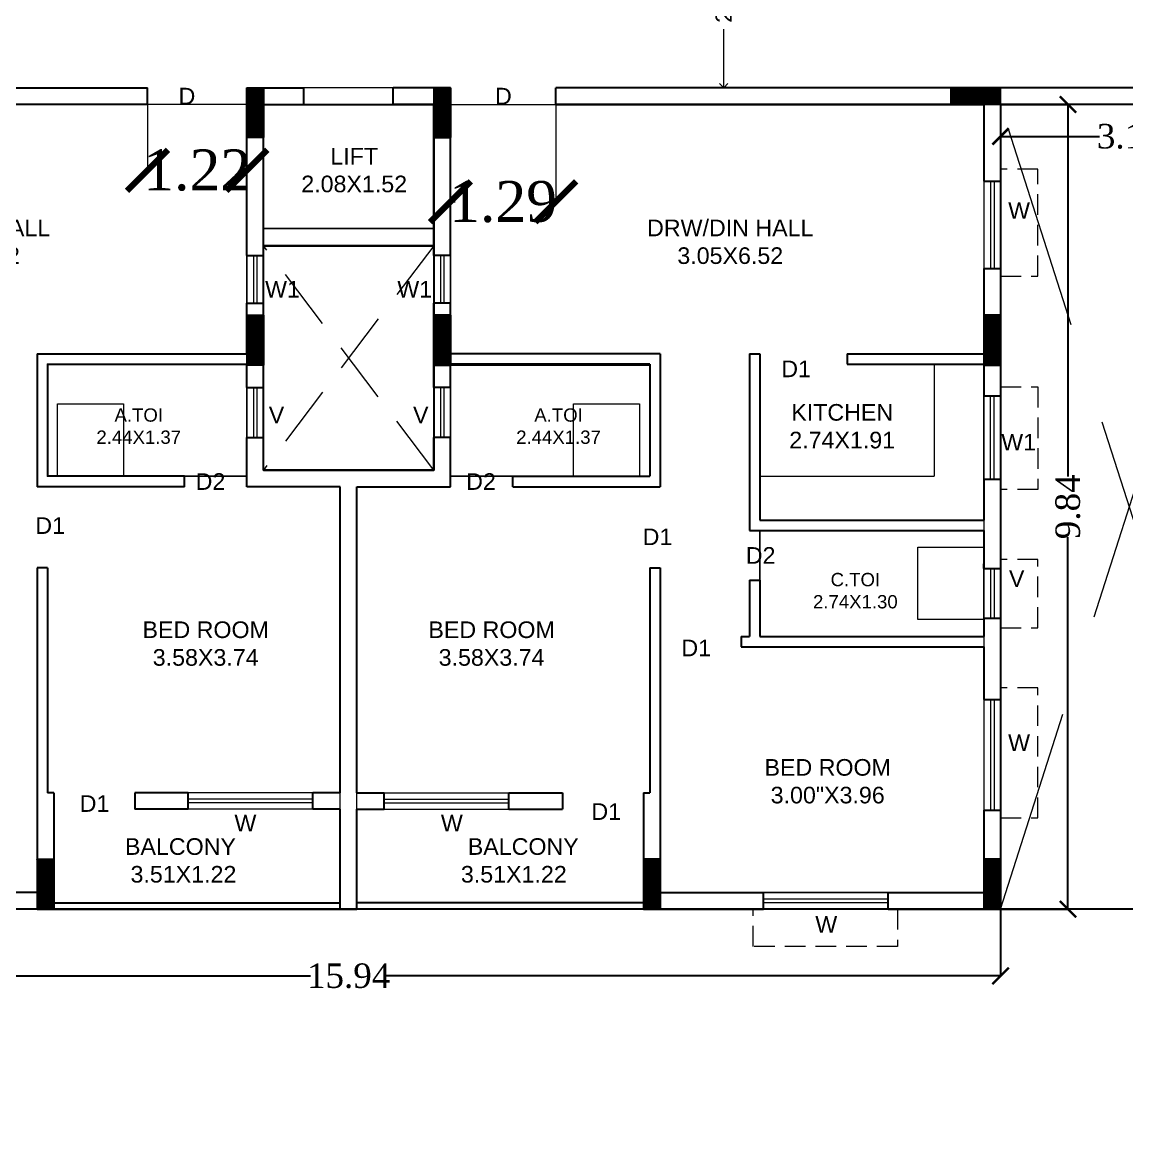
# Model space of a CAD drawing. Header units: metres. Extents: x 0 to 63445, y 32361 to 32804.
# Drawn here: x 63207.73 to 63221.24, y 32524.89 to 32538.51 of the extents above; entities that cross this region are included whole.
import ezdxf

# ---------------------------------------------------------------- set-up
doc = ezdxf.new("R2010")
doc.units = ezdxf.units.M
doc.header["$MEASUREMENT"] = 0
doc.header["$PDMODE"] = 34
doc.header["$PDSIZE"] = -10
for name, pattern in [('CONTINULUS', [0]), ('DASHED', [0.75, 0.5, -0.25]), ('DASHED2', [0.375, 0.25, -0.125])]:
    doc.linetypes.add(name, pattern=pattern)
doc.layers.get('0').update_dxf_attribs({"lineweight": 25})
doc.layers.add('BLK_1_FLR_7_BATH', color=3, linetype='Continuous', plot=False)
for name, color, linetype, lineweight in [('BLK_1_FLR_7_BLT_UP_AREA', 14, 'DASHED', 9), ('BLK_1_FLR_7_BLT_UP_AREA_DEDUCT', 41, 'DASHED', 9), ('BLK_1_FLR_7_EXIT_WIDTH_DOOR', 7, 'Continuous', 0), ('BLK_1_FLR_7_LIFT_4', 1, 'DASHED', 9), ('BLK_1_FLR_7_UNITFA', 7, 'Continuous', 0), ('BLK_1_FLR_7_WATER_CLOSET', 7, 'Continuous', 0), ('COLUMN', 1, 'Continuous', 30), ('elev', 252, 'Continuous', 20), ('hatch', 251, 'Continuous', 20), ('PASSAGE_DOUBLELOADED', 7, 'Continuous', 20), ('PLAN_INFO', 1, 'Continuous', 20), ('TEXT-2', 65, 'Continuous', 18), ('wall', 7, 'Continuous', 30), ('window', 154, 'Continuous', 9)]:
    doc.layers.add(name, color=color, linetype=linetype, lineweight=lineweight)
doc.layers.add('text', color=65, linetype='Continuous')
doc.styles.add('Arial', font='arial.ttf', dxfattribs={"height": 0.2})
doc.styles.add('AutoDCRFont', font='arial.ttf')
doc.styles.get("Standard").update_dxf_attribs({"font": 'arial.ttf', "height": 0.4})
doc.styles.add('style2', font='arial.ttf', dxfattribs={"height": 0.25})
doc.styles.add('TNR', font='times.ttf', dxfattribs={"height": 0.5})
doc.dimstyles.new('ARCHANA', dxfattribs={"dimscale": 0, "dimtxt": 0.5, "dimasz": 0.5, "dimexe": 0, "dimexo": 0, "dimgap": 0, "dimtad": 0, "dimzin": 0, "dimdsep": 46, "dimtxsty": 'TNR', "dimblk": 'ARCHTICK', "dimcen": 0.09, "dimclrd": 36, "dimclre": 36, "dimclrt": 7, "dimadec": 0, "dimazin": 0, "dimtfac": 1, "dimtofl": 0, "dimtmove": 0, "dimatfit": 3, "dimldrblk": 'ARCHTICK', "dimfxl": 1, "dimfrac": 2, "dimtolj": 1, "dimtzin": 0, "dimlwd": -1, "dimlwe": -1, "dimarcsym": 0})
doc.dimstyles.new('INT DIM', dxfattribs={"dimtxt": 0.3, "dimasz": 0.1, "dimexe": 0.18, "dimexo": 0.0625, "dimgap": 0.09, "dimtad": 0, "dimzin": 0, "dimdsep": 46, "dimtxsty": 'style2', "dimblk": 'OPEN90', "dimcen": 0.09, "dimse1": 1, "dimse2": 1, "dimclrd": 250, "dimclrt": 256, "dimadec": 0, "dimazin": 0, "dimtfac": 1, "dimtofl": 0, "dimtmove": 0, "dimatfit": 3, "dimfxl": 0.18, "dimtolj": 1, "dimtzin": 0, "dimlwd": -1, "dimarcsym": 0})

# ---------------------------------------------------------------- blocks, each defined once
blk = doc.blocks.new('A$C7D115503')
at = {"layer": 'COLUMN', "ltscale": 3}
h = blk.add_hatch(dxfattribs=at)
h.set_pattern_fill('ANSI31', color=256, style=0)
h.paths.add_polyline_path([(-14.36, -11.59), (-6.36, -11.59), (-6.36, 12.41), (-14.36, 12.41)])
at = {"layer": 'COLUMN', "ltscale": 0.05}
for p, q in [((-14.36, 12.41), (-6.36, 12.41)), ((-14.36, 12.41), (-14.36, -11.59)), ((-6.36, 12.41), (-6.36, -11.59)), ((-6.36, -11.59), (-14.36, -11.59))]:
    blk.add_line(p, q, dxfattribs=at)
blk = doc.blocks.new('_ArchTick')
at = {"color": 0, "linetype": 'ByBlock', "const_width": 0.15}
blk.add_lwpolyline([(-0.5, -0.5), (0.5, 0.5)], dxfattribs=at)
blk = doc.blocks.new('*D513')
at = {"layer": 'Defpoints', "color": 0, "ltscale": 0.5, "transparency": 16777216}
for p in [(63203.75, 32527.673), (63219.694, 32527.673), (63219.694, 32526.855)]:
    blk.add_point(p, dxfattribs=at)
at = {"layer": 'wall', "color": 36, "ltscale": 0.5, "transparency": 16777216}
for p, q in [((63203.75, 32527.673), (63203.75, 32526.855)), ((63219.694, 32527.673), (63219.694, 32526.855)), ((63203.75, 32526.855), (63211.257, 32526.855)), ((63219.694, 32526.855), (63212.187, 32526.855))]:
    blk.add_line(p, q, dxfattribs=at)
at = {"layer": 'wall', "color": 36, "ltscale": 0.5, "transparency": 16777216, "xscale": 0.2, "yscale": 0.2, "zscale": 0.2, "rotation": 180}
blk.add_blockref('_ArchTick', (63203.75, 32526.855), dxfattribs=at)
at = {"layer": 'wall', "color": 36, "ltscale": 0.5, "transparency": 16777216, "xscale": 0.2, "yscale": 0.2, "zscale": 0.2}
blk.add_blockref('_ArchTick', (63219.694, 32526.855), dxfattribs=at)
at = {"layer": 'wall', "color": 7, "ltscale": 0.5, "transparency": 16777216, "insert": (63211.722, 32526.855), "char_height": 0.5, "attachment_point": 5, "style": 'TNR'}
blk.add_mtext('\\A1;{\\H0.6x;15.94}', dxfattribs=at)
blk = doc.blocks.new('*D514')
at = {"layer": 'Defpoints', "color": 0, "ltscale": 0.5, "transparency": 16777216}
for p in [(63219.694, 32537.51), (63220.518, 32537.51), (63219.694, 32527.672)]:
    blk.add_point(p, dxfattribs=at)
at = {"layer": 'wall', "color": 36, "ltscale": 0.5, "transparency": 16777216}
for p, q in [((63219.694, 32537.51), (63220.518, 32537.51)), ((63220.518, 32537.51), (63220.518, 32532.962)), ((63220.518, 32527.672), (63220.518, 32532.22)), ((63219.694, 32527.672), (63220.518, 32527.672))]:
    blk.add_line(p, q, dxfattribs=at)
at = {"layer": 'wall', "color": 36, "ltscale": 0.5, "transparency": 16777216, "xscale": 0.2, "yscale": 0.2, "zscale": 0.2}
for p, rotation in [((63220.518, 32537.51), 90), ((63220.518, 32527.672), 270)]:
    blk.add_blockref('_ArchTick', p, dxfattribs=dict(at, rotation=rotation))
at = {"layer": 'wall', "color": 7, "ltscale": 0.5, "transparency": 16777216, "insert": (63220.518, 32532.591), "char_height": 0.5, "attachment_point": 5, "rotation": 90, "style": 'TNR'}
blk.add_mtext('\\A1;{\\H0.6x;9.84}', dxfattribs=at)
blk = doc.blocks.new('*D515')
at = {"layer": 'Defpoints', "color": 0, "ltscale": 0.5, "transparency": 16777216}
for p in [(63219.694, 32537.51), (63222.843, 32537.51), (63219.694, 32537.119)]:
    blk.add_point(p, dxfattribs=at)
at = {"layer": 'wall', "color": 36, "ltscale": 0.5, "transparency": 16777216}
for p, q in [((63219.694, 32537.51), (63219.694, 32537.119)), ((63222.843, 32537.51), (63222.843, 32537.119)), ((63219.694, 32537.119), (63220.904, 32537.119)), ((63222.843, 32537.119), (63221.632, 32537.119))]:
    blk.add_line(p, q, dxfattribs=at)
at = {"layer": 'wall', "color": 36, "ltscale": 0.5, "transparency": 16777216, "xscale": 0.2, "yscale": 0.2, "zscale": 0.2, "rotation": 180}
blk.add_blockref('_ArchTick', (63219.694, 32537.119), dxfattribs=at)
at = {"layer": 'wall', "color": 36, "ltscale": 0.5, "transparency": 16777216, "xscale": 0.2, "yscale": 0.2, "zscale": 0.2}
blk.add_blockref('_ArchTick', (63222.843, 32537.119), dxfattribs=at)
at = {"layer": 'wall', "color": 7, "ltscale": 0.5, "transparency": 16777216, "insert": (63221.268, 32537.119), "char_height": 0.5, "attachment_point": 5, "style": 'TNR'}
blk.add_mtext('\\A1;{\\H0.6x;3.15}', dxfattribs=at)
blk = doc.blocks.new('_Open90')
at = {"color": 0, "linetype": 'ByBlock', "lineweight": -2}
for p, q in [((0, 0), (-1, 0)), ((-0.5, 0.5), (0, 0)), ((0, 0), (-0.5, -0.5))]:
    blk.add_line(p, q, dxfattribs=at)
blk = doc.blocks.new('*D491')
at = {"layer": 'Defpoints', "color": 0, "linetype": 'CONTINULUS', "ltscale": 0.05, "transparency": 16777216}
for p in [(63215.61, 32539.847), (63216.309, 32539.847), (63215.85, 32537.714)]:
    blk.add_point(p, dxfattribs=at)
at = {"layer": 'PASSAGE_DOUBLELOADED', "color": 250, "ltscale": 0.05, "transparency": 16777216}
for p, q in [((63216.309, 32539.747), (63216.309, 32539.132)), ((63216.309, 32537.814), (63216.309, 32538.429))]:
    blk.add_line(p, q, dxfattribs=at)
at = {"layer": 'PASSAGE_DOUBLELOADED', "color": 250, "linetype": 'CONTINULUS', "ltscale": 0.05, "transparency": 16777216, "xscale": 0.1, "yscale": 0.1, "zscale": 0.1}
for p, rotation in [((63216.309, 32539.847), 90), ((63216.309, 32537.714), 270)]:
    blk.add_blockref('_Open90', p, dxfattribs=dict(at, rotation=rotation))
at = {"layer": 'PASSAGE_DOUBLELOADED', "linetype": 'CONTINULUS', "ltscale": 0.05, "transparency": 16777216, "insert": (63216.309, 32538.78), "char_height": 0.2, "attachment_point": 5, "rotation": 90, "style": 'Arial', "bg_fill": 3, "box_fill_scale": 1.25, "bg_fill_color": 256, "bg_fill_true_color": 13158600, "bg_fill_transparency": 0}
blk.add_mtext('\\A1;2.13', dxfattribs=at)
blk = doc.blocks.new('*D1054')
at = {"layer": 'BLK_1_FLR_7_EXIT_WIDTH_DOOR', "color": 36, "ltscale": 0.5, "transparency": 16777216}
for p, q in [((63209.262, 32537.714), (63209.262, 32536.705)), ((63210.477, 32537.714), (63210.477, 32536.705)), ((63209.262, 32536.705), (63209.282, 32536.705)), ((63210.477, 32536.705), (63210.457, 32536.705))]:
    blk.add_line(p, q, dxfattribs=at)
at = {"layer": 'Defpoints', "color": 0, "ltscale": 0.5, "transparency": 16777216}
for p in [(63209.262, 32537.714), (63210.477, 32537.714), (63210.477, 32536.705)]:
    blk.add_point(p, dxfattribs=at)
at = {"layer": 'BLK_1_FLR_7_EXIT_WIDTH_DOOR', "color": 36, "ltscale": 0.5, "transparency": 16777216, "xscale": 0.5, "yscale": 0.5, "zscale": 0.5, "rotation": 180}
blk.add_blockref('_ArchTick', (63209.262, 32536.705), dxfattribs=at)
at = {"layer": 'BLK_1_FLR_7_EXIT_WIDTH_DOOR', "color": 36, "ltscale": 0.5, "transparency": 16777216, "xscale": 0.5, "yscale": 0.5, "zscale": 0.5}
blk.add_blockref('_ArchTick', (63210.477, 32536.705), dxfattribs=at)
at = {"layer": 'BLK_1_FLR_7_EXIT_WIDTH_DOOR', "color": 7, "ltscale": 0.5, "transparency": 16777216, "insert": (63209.87, 32536.705), "char_height": 0.5, "attachment_point": 5, "style": 'TNR'}
blk.add_mtext('\\A1;1.22', dxfattribs=at)
blk = doc.blocks.new('*D1056')
at = {"layer": 'BLK_1_FLR_7_EXIT_WIDTH_DOOR', "color": 36, "ltscale": 0.5, "transparency": 16777216}
for p, q in [((63212.967, 32537.714), (63212.967, 32536.319)), ((63214.255, 32537.714), (63214.255, 32536.319)), ((63212.967, 32536.319), (63213.024, 32536.319)), ((63214.255, 32536.319), (63214.198, 32536.319))]:
    blk.add_line(p, q, dxfattribs=at)
at = {"layer": 'Defpoints', "color": 0, "ltscale": 0.5, "transparency": 16777216}
for p in [(63212.967, 32537.714), (63214.255, 32537.714), (63214.255, 32536.319)]:
    blk.add_point(p, dxfattribs=at)
at = {"layer": 'BLK_1_FLR_7_EXIT_WIDTH_DOOR', "color": 36, "ltscale": 0.5, "transparency": 16777216, "xscale": 0.5, "yscale": 0.5, "zscale": 0.5, "rotation": 180}
blk.add_blockref('_ArchTick', (63212.967, 32536.319), dxfattribs=at)
at = {"layer": 'BLK_1_FLR_7_EXIT_WIDTH_DOOR', "color": 36, "ltscale": 0.5, "transparency": 16777216, "xscale": 0.5, "yscale": 0.5, "zscale": 0.5}
blk.add_blockref('_ArchTick', (63214.255, 32536.319), dxfattribs=at)
at = {"layer": 'BLK_1_FLR_7_EXIT_WIDTH_DOOR', "color": 7, "ltscale": 0.5, "transparency": 16777216, "insert": (63213.611, 32536.319), "char_height": 0.5, "attachment_point": 5, "style": 'TNR'}
blk.add_mtext('\\A1;1.29', dxfattribs=at)

msp = doc.modelspace()

# ---------------------------------------------------------------- linework, layer by layer
at = {"layer": 'BLK_1_FLR_7_BATH', "color": 3}
for points in [[(63210.4774, 32532.9636), (63208.0389, 32532.9636), (63208.0389, 32534.3352), (63210.4774, 32534.3352)], [(63215.4052, 32532.9636), (63212.9667, 32532.9636), (63212.9667, 32534.3225), (63215.4052, 32534.3225)], [(63219.4908, 32531.0053), (63216.7513, 32531.0053), (63216.7513, 32532.302), (63219.4908, 32532.302)]]:
    msp.add_lwpolyline(points, close=True, dxfattribs=at)
at = {"layer": 'BLK_1_FLR_7_BLT_UP_AREA_DEDUCT', "color": 14, "linetype": 'Continuous'}
for points in [[(63210.6806, 32537.5103), (63212.7634, 32537.5103), (63212.7634, 32535.9931), (63210.6806, 32535.9931)], [(63222.8426, 32527.6716), (63219.694, 32527.6716), (63219.694, 32537.5103), (63222.8426, 32537.5103)], [(63212.7634, 32535.7831), (63210.6806, 32535.7831), (63210.6806, 32533.0398), (63212.7634, 32533.0398)]]:
    msp.add_lwpolyline(points, close=True, dxfattribs=at)
at = {"layer": 'BLK_1_FLR_7_LIFT_4', "color": 2, "linetype": 'CONTINULUS', "ltscale": 0.05}
msp.add_lwpolyline([(63212.7634, 32537.5103), (63210.6806, 32537.5103), (63210.6806, 32535.9931), (63212.7634, 32535.9931)], close=True, dxfattribs=at)
at = {"layer": 'BLK_1_FLR_7_UNITFA', "color": 3, "ltscale": 0.5}
for points in [[(63211.6204, 32527.7489), (63211.6204, 32532.8366), (63210.4773, 32532.8366), (63210.4773, 32537.5103), (63203.9532, 32537.5103), (63203.9532, 32527.8759), (63207.9881, 32527.8759), (63207.9881, 32527.7489), (63211.6204, 32527.7489)], [(63211.8236, 32527.7489), (63211.8236, 32532.8366), (63212.9666, 32532.8366), (63212.9666, 32537.5103), (63219.4908, 32537.5103), (63219.4908, 32527.8759), (63215.4559, 32527.8759), (63215.4559, 32527.7489), (63211.8236, 32527.7489)]]:
    msp.add_lwpolyline(points, close=True, dxfattribs=at)
at = {"layer": 'BLK_1_FLR_7_WATER_CLOSET', "color": 3}
for points in [[(63208.9689, 32532.9636), (63208.1603, 32532.9636), (63208.1603, 32533.8485), (63208.9689, 32533.8485)], [(63215.2804, 32532.9636), (63214.4717, 32532.9636), (63214.4717, 32533.8485), (63215.2804, 32533.8485)], [(63219.4908, 32531.2112), (63218.6821, 32531.2112), (63218.6821, 32532.0961), (63219.4908, 32532.0961)]]:
    msp.add_lwpolyline(points, close=True, dxfattribs=at)
at = {"layer": 'elev', "linetype": 'DASHED2', "ltscale": 3}
for p, q in [((63212.7634, 32533.0398), (63210.6806, 32535.7831)), ((63212.7634, 32535.7831), (63210.6806, 32533.0398))]:
    msp.add_line(p, q, dxfattribs=at)
at = {"layer": 'elev', "ltscale": 0.05}
for p in [(63218.8812, 32534.3352), (63216.7513, 32532.9636)]:
    msp.add_line(p, (63218.8812, 32532.9636), dxfattribs=at)
at = {"layer": 'hatch'}
for p, q in [((63212.2681, 32537.7135), (63211.0489, 32537.7135)), ((63212.2681, 32537.5103), (63211.0489, 32537.5103))]:
    msp.add_line(p, q, dxfattribs=at)
at = {"layer": 'hatch', "linetype": 'DASHED2', "ltscale": 10}
for p, q in [((63222.8426, 32527.6716), (63219.694, 32537.5103)), ((63219.694, 32527.6727), (63222.8426, 32537.5103))]:
    msp.add_line(p, q, dxfattribs=at)
at = {"layer": 'wall', "ltscale": 0.5}
msp.add_line((63204.3596, 32537.7135), (63209.262, 32537.7135), dxfattribs=at)
at = {"layer": 'wall', "ltscale": 0.05}
for p, q in [((63209.262, 32537.5103), (63209.262, 32537.7135)), ((63210.4773, 32535.6647), (63210.4773, 32537.7135)), ((63212.9666, 32535.6647), (63212.9666, 32537.7135)), ((63214.2547, 32537.5103), (63214.2547, 32537.7135)), ((63209.262, 32537.5103), (63203.9532, 32537.5103)), ((63210.6806, 32535.7831), (63210.6806, 32537.5103)), ((63212.7634, 32535.7831), (63212.7634, 32537.5103)), ((63214.2547, 32537.5103), (63219.4908, 32537.5103)), ((63219.4908, 32537.5103), (63219.4908, 32536.5723)), ((63219.694, 32537.5103), (63219.694, 32536.5723)), ((63210.6806, 32535.6647), (63210.6806, 32535.7831)), ((63212.7634, 32535.6647), (63212.7634, 32535.7831)), ((63219.4908, 32535.5055), (63219.4908, 32534.4622)), ((63219.694, 32535.5055), (63219.694, 32533.9418)), ((63210.4773, 32534.4622), (63210.4773, 32535.0805)), ((63210.6806, 32534.0475), (63210.6806, 32535.0805)), ((63212.7634, 32534.0475), (63212.7634, 32535.0805)), ((63212.9666, 32534.4622), (63212.9666, 32535.0805)), ((63207.9119, 32534.4622), (63207.9119, 32532.8366)), ((63207.9119, 32534.4622), (63210.4773, 32534.4622)), ((63215.5321, 32534.4622), (63212.9666, 32534.4622)), ((63215.5321, 32534.4622), (63215.5321, 32532.8366)), ((63216.6243, 32534.4622), (63216.6243, 32532.302)), ((63216.6243, 32534.4622), (63216.7513, 32534.4622)), ((63216.7513, 32534.4622), (63216.7513, 32532.429)), ((63217.8182, 32534.4622), (63217.8182, 32534.3352)), ((63217.8182, 32534.4622), (63219.4908, 32534.4622)), ((63208.0389, 32534.3352), (63208.0389, 32532.9636)), ((63208.0389, 32534.3352), (63210.4773, 32534.3352)), ((63210.4773, 32534.0475), (63210.4773, 32534.3352)), ((63215.4051, 32534.3352), (63212.9666, 32534.3352)), ((63212.9666, 32534.0475), (63212.9666, 32534.3352)), ((63215.4051, 32534.3352), (63215.4051, 32532.9636)), ((63217.8182, 32534.3352), (63219.4908, 32534.3352)), ((63219.4908, 32534.3352), (63219.4908, 32533.9418)), ((63210.4773, 32532.8366), (63210.4773, 32533.4379)), ((63210.6806, 32533.0398), (63210.6806, 32533.4379)), ((63212.7634, 32533.0398), (63212.7634, 32533.4379)), ((63212.9666, 32532.8366), (63212.9666, 32533.4379)), ((63209.7153, 32532.9636), (63208.0389, 32532.9636)), ((63209.7153, 32532.8366), (63209.7153, 32532.9636)), ((63210.6806, 32533.0398), (63212.7634, 32533.0398)), ((63213.7286, 32532.9636), (63215.4051, 32532.9636)), ((63213.7286, 32532.8366), (63213.7286, 32532.9636)), ((63209.7153, 32532.8366), (63207.9119, 32532.8366)), ((63211.6204, 32532.8366), (63210.4773, 32532.8366)), ((63211.6204, 32529.0952), (63211.6204, 32532.8366)), ((63211.6204, 32529.0952), (63211.6204, 32532.8366)), ((63211.8236, 32532.8366), (63212.9666, 32532.8366)), ((63211.8236, 32529.0952), (63211.8236, 32532.8366)), ((63211.8236, 32529.0952), (63211.8236, 32532.8366)), ((63213.7286, 32532.8366), (63215.5321, 32532.8366)), ((63219.4908, 32532.9257), (63219.4908, 32532.429)), ((63219.694, 32532.9257), (63219.694, 32531.8369)), ((63216.7513, 32532.429), (63219.4908, 32532.429)), ((63216.6243, 32532.302), (63219.4908, 32532.302)), ((63219.4908, 32532.302), (63219.4908, 32531.8369)), ((63208.0389, 32531.846), (63207.9119, 32531.846)), ((63208.0389, 32531.846), (63207.9119, 32531.846)), ((63207.9119, 32531.846), (63207.9119, 32528.2823)), ((63208.0389, 32531.846), (63208.0389, 32529.0952)), ((63215.4051, 32531.846), (63215.5321, 32531.846)), ((63215.4051, 32531.846), (63215.5321, 32531.846)), ((63215.4051, 32531.846), (63215.4051, 32529.0952)), ((63215.5321, 32531.846), (63215.5321, 32528.2823)), ((63216.6243, 32531.6924), (63216.7513, 32531.6924)), ((63216.6243, 32531.6924), (63216.6243, 32531.0053)), ((63216.7513, 32531.6924), (63216.7513, 32531.0053)), ((63219.4908, 32531.2273), (63219.4908, 32531.0053)), ((63219.694, 32531.2273), (63219.694, 32530.2338)), ((63216.5227, 32531.0053), (63216.6243, 32531.0053)), ((63216.5227, 32531.0053), (63216.5227, 32530.8783)), ((63216.7513, 32531.0053), (63219.4908, 32531.0053)), ((63216.7513, 32531.0053), (63219.4908, 32531.0053)), ((63216.5227, 32530.8783), (63219.4908, 32530.8783)), ((63216.6243, 32530.8783), (63219.4908, 32530.8783)), ((63219.4908, 32530.8783), (63219.4908, 32530.2338)), ((63208.1151, 32529.0952), (63208.0389, 32529.0952)), ((63208.1151, 32529.0952), (63208.1151, 32528.2823)), ((63209.7616, 32529.0952), (63209.1057, 32529.0952)), ((63209.1057, 32529.0952), (63209.1057, 32528.892)), ((63211.6204, 32529.0952), (63211.2857, 32529.0952)), ((63211.8236, 32529.0952), (63212.1583, 32529.0952)), ((63213.6823, 32529.0952), (63214.3383, 32529.0952)), ((63214.3383, 32529.0952), (63214.3383, 32528.892)), ((63215.3289, 32529.0952), (63215.4051, 32529.0952)), ((63215.3289, 32529.0952), (63215.3289, 32528.2823)), ((63209.7616, 32528.892), (63209.1057, 32528.892)), ((63211.6204, 32528.892), (63211.2857, 32528.892)), ((63211.6204, 32527.6727), (63211.6204, 32528.892)), ((63211.6204, 32527.6727), (63211.6204, 32528.892)), ((63211.8236, 32528.892), (63212.1583, 32528.892)), ((63211.8236, 32527.6727), (63211.8236, 32528.892)), ((63211.8236, 32527.6727), (63211.8236, 32528.892)), ((63213.6823, 32528.892), (63214.3383, 32528.892)), ((63219.4908, 32528.8802), (63219.4908, 32527.8759)), ((63219.694, 32528.8802), (63219.694, 32527.6727)), ((63207.9119, 32528.2823), (63207.9119, 32527.6727)), ((63207.9881, 32528.2823), (63207.9881, 32527.7489)), ((63215.4559, 32528.2823), (63215.4559, 32527.7489)), ((63215.5321, 32528.2823), (63215.5321, 32527.6727)), ((63207.9119, 32527.8759), (63206.6496, 32527.8759)), ((63215.5321, 32527.8759), (63216.7943, 32527.8759)), ((63218.3184, 32527.8759), (63219.4908, 32527.8759)), ((63218.3184, 32527.8759), (63218.3184, 32527.8632)), ((63207.9119, 32527.6727), (63206.6496, 32527.6727)), ((63207.9119, 32527.6727), (63211.6204, 32527.6727)), ((63207.9881, 32527.7489), (63211.6204, 32527.7489)), ((63211.8236, 32527.6727), (63211.6204, 32527.6727)), ((63211.6204, 32527.6727), (63211.8236, 32527.6727)), ((63211.6204, 32527.6727), (63211.8236, 32527.6727)), ((63211.8236, 32527.6727), (63211.6204, 32527.6727)), ((63215.4559, 32527.7489), (63211.8236, 32527.7489)), ((63215.5321, 32527.6727), (63211.8236, 32527.6727)), ((63215.5321, 32527.6727), (63216.7943, 32527.6727)), ((63218.3184, 32527.6727), (63219.694, 32527.6727))]:
    msp.add_line(p, q, dxfattribs=at)
at = {"layer": 'wall'}
for p, q in [((63210.4773, 32537.7135), (63211.1759, 32537.7135)), ((63211.1759, 32537.5103), (63211.1759, 32537.7135)), ((63212.9666, 32537.7135), (63212.2681, 32537.7135)), ((63212.2681, 32537.5103), (63212.2681, 32537.7135)), ((63222.8426, 32537.7135), (63214.2547, 32537.7135)), ((63210.6806, 32537.5103), (63211.1759, 32537.5103)), ((63212.7634, 32537.5103), (63212.2681, 32537.5103)), ((63222.8426, 32537.5103), (63214.2547, 32537.5103)), ((63212.7634, 32535.7831), (63210.6806, 32535.7831)), ((63212.7634, 32535.7831), (63210.6806, 32535.7831)), ((63222.8426, 32527.6716), (63219.694, 32527.6716))]:
    msp.add_line(p, q, dxfattribs=at)
at = {"layer": 'wall', "ltscale": 3}
for p, q in [((63219.4908, 32536.5723), (63219.694, 32536.5723)), ((63210.4773, 32535.6647), (63210.6806, 32535.6647)), ((63212.9666, 32535.6647), (63212.7634, 32535.6647)), ((63219.4908, 32535.5055), (63219.694, 32535.5055)), ((63210.4773, 32535.0805), (63210.6806, 32535.0805)), ((63212.9666, 32535.0805), (63212.7634, 32535.0805)), ((63210.4773, 32534.0475), (63210.6806, 32534.0475)), ((63212.9666, 32534.0475), (63212.7634, 32534.0475)), ((63219.694, 32533.9418), (63219.4908, 32533.9418)), ((63210.4773, 32533.4379), (63210.6806, 32533.4379)), ((63212.9666, 32533.4379), (63212.7634, 32533.4379)), ((63219.694, 32532.9257), (63219.4908, 32532.9257)), ((63219.4908, 32531.8369), (63219.694, 32531.8369)), ((63219.4908, 32531.2273), (63219.694, 32531.2273)), ((63219.4908, 32530.2338), (63219.694, 32530.2338)), ((63209.7616, 32528.892), (63209.7616, 32529.0952)), ((63211.2857, 32528.892), (63211.2857, 32529.0952)), ((63212.1583, 32528.892), (63212.1583, 32529.0952)), ((63213.6823, 32528.892), (63213.6823, 32529.0952)), ((63219.4908, 32528.8802), (63219.694, 32528.8802)), ((63216.7943, 32527.6727), (63216.7943, 32527.8759)), ((63218.3184, 32527.6727), (63218.3184, 32527.8759))]:
    msp.add_line(p, q, dxfattribs=at)
at = {"layer": 'wall', "ltscale": 0.1}
for p, q in [((63210.4773, 32534.0475), (63210.4773, 32534.1052)), ((63212.9666, 32534.0475), (63212.9666, 32534.1052)), ((63219.4908, 32531.8369), (63219.4908, 32531.8946))]:
    msp.add_line(p, q, dxfattribs=at)
at = {"layer": 'wall', "ltscale": 0.5}
msp.add_lwpolyline([(63222.8426, 32537.5103), (63219.694, 32537.5103), (63219.694, 32527.6716), (63203.7499, 32527.6727), (63203.7499, 32537.5103), (63200.3042, 32537.5103), (63200.3042, 32527.6716), (63184.3601, 32527.6716)], dxfattribs=at)
for points in [[(63210.6806, 32537.5103), (63212.7634, 32537.5103), (63212.7634, 32535.7831), (63210.6806, 32535.7831)], [(63210.6806, 32535.7831), (63212.7634, 32535.7831), (63212.7634, 32533.0398), (63210.6806, 32533.0398)]]:
    msp.add_lwpolyline(points, close=True, dxfattribs=at)
at = {"layer": 'window'}
for p, q in [((63219.4908, 32536.5723), (63219.4908, 32535.5055)), ((63219.5708, 32536.5671), (63219.5708, 32535.5064)), ((63219.6141, 32536.5671), (63219.6141, 32535.5064)), ((63219.694, 32536.5671), (63219.694, 32535.5064)), ((63210.4773, 32535.6647), (63210.4773, 32535.0814)), ((63210.5573, 32535.6595), (63210.5573, 32535.0814)), ((63210.6006, 32535.6595), (63210.6006, 32535.0814)), ((63210.6806, 32535.6595), (63210.6806, 32535.0814)), ((63212.7634, 32535.6595), (63212.7634, 32535.0814)), ((63212.8433, 32535.6595), (63212.8433, 32535.0814)), ((63212.8867, 32535.6595), (63212.8867, 32535.0814)), ((63212.9666, 32535.6647), (63212.9666, 32535.0814)), ((63210.4773, 32534.0475), (63210.4773, 32534.0475)), ((63210.4773, 32534.0475), (63210.4773, 32533.4388)), ((63210.5573, 32534.0475), (63210.5573, 32533.4388)), ((63210.6006, 32534.0475), (63210.6006, 32533.4388)), ((63210.6806, 32534.0475), (63210.6806, 32533.4388)), ((63212.7634, 32534.0475), (63212.7634, 32533.4388)), ((63212.8433, 32534.0475), (63212.8433, 32533.4388)), ((63212.8867, 32534.0475), (63212.8867, 32533.4388)), ((63212.9666, 32534.0475), (63212.9666, 32534.0475)), ((63212.9666, 32534.0475), (63212.9666, 32533.4388)), ((63219.4908, 32532.9257), (63219.4908, 32533.9418)), ((63219.5708, 32532.9257), (63219.5708, 32533.9418)), ((63219.6141, 32532.9257), (63219.6141, 32533.9418)), ((63219.694, 32532.9257), (63219.694, 32533.9418)), ((63210.4773, 32533.4388), (63210.4773, 32533.4379)), ((63210.5573, 32533.4388), (63210.5573, 32533.4379)), ((63210.6007, 32533.4388), (63210.6007, 32533.4379)), ((63210.6806, 32533.4388), (63210.6806, 32533.4379)), ((63212.7634, 32533.4388), (63212.7634, 32533.4379)), ((63212.8433, 32533.4388), (63212.8433, 32533.4379)), ((63212.8866, 32533.4388), (63212.8866, 32533.4379)), ((63212.9666, 32533.4388), (63212.9666, 32533.4379)), ((63219.4908, 32531.8369), (63219.4908, 32531.2273)), ((63219.5708, 32531.8369), (63219.5708, 32531.2273)), ((63219.6141, 32531.8369), (63219.6141, 32531.2273)), ((63219.694, 32531.8369), (63219.694, 32531.2273)), ((63219.4908, 32531.2282), (63219.4908, 32531.2273)), ((63219.5708, 32531.2282), (63219.5708, 32531.2273)), ((63219.6141, 32531.2282), (63219.6141, 32531.2273)), ((63219.694, 32531.2282), (63219.694, 32531.2273)), ((63219.4908, 32530.2338), (63219.4908, 32528.8802)), ((63219.5708, 32530.2338), (63219.5708, 32528.8802)), ((63219.6141, 32530.2338), (63219.6141, 32528.8802)), ((63219.694, 32530.2338), (63219.694, 32528.8802)), ((63211.2857, 32529.0952), (63209.7625, 32529.0952)), ((63211.2857, 32529.0152), (63209.7625, 32529.0152)), ((63212.1583, 32529.0952), (63213.6814, 32529.0952)), ((63212.1583, 32529.0152), (63213.6814, 32529.0152)), ((63211.2857, 32528.892), (63209.7616, 32528.892)), ((63211.2857, 32528.9719), (63209.7625, 32528.9719)), ((63212.1583, 32528.9719), (63213.6814, 32528.9719)), ((63212.1583, 32528.892), (63213.6823, 32528.892)), ((63216.7943, 32527.8759), (63218.3175, 32527.8759)), ((63216.7943, 32527.796), (63218.3175, 32527.796)), ((63216.7943, 32527.7527), (63218.3175, 32527.7527)), ((63216.7943, 32527.6727), (63218.3175, 32527.6727))]:
    msp.add_line(p, q, dxfattribs=at)
at = {"layer": 'window', "color": 8, "linetype": 'DASHED2'}
for points in [[(63219.694, 32535.4118), (63220.1512, 32535.4118), (63220.1512, 32536.7167), (63219.694, 32536.7167)], [(63219.694, 32534.056), (63220.1512, 32534.056), (63220.1512, 32532.8019), (63219.694, 32532.8019)], [(63219.694, 32531.1121), (63220.1512, 32531.1121), (63220.1512, 32531.9461), (63219.694, 32531.9461)], [(63219.694, 32528.7864), (63220.1512, 32528.7864), (63220.1512, 32530.3782), (63219.694, 32530.3782)], [(63218.4326, 32527.6727), (63218.4326, 32527.2155), (63216.6705, 32527.2155), (63216.6705, 32527.6727)]]:
    msp.add_lwpolyline(points, dxfattribs=at)

# ---------------------------------------------------------------- block references
at = {"layer": 'COLUMN', "ltscale": 0.05, "yscale": 0.025400733691282, "zscale": 0.025400733691282}
for p, xscale in [((63210.8422, 32537.3982), 0.025400733691282), ((63212.6018, 32537.3982), -0.025400733691282), ((63210.8422, 32534.6168), 0.025400733691282), ((63212.6018, 32534.6168), -0.025400733691282), ((63219.3292, 32534.6168), -0.025400733691282), ((63208.2767, 32527.967), 0.025400733691282), ((63215.1673, 32527.967), -0.025400733691282), ((63219.3292, 32527.967), -0.025400733691282)]:
    msp.add_blockref('A$C7D115503', p, dxfattribs=dict(at, xscale=xscale))
at = {"layer": 'COLUMN', "ltscale": 0.05, "xscale": -0.025400733691282, "yscale": 0.025400733691282, "zscale": 0.025400733691282, "rotation": 270}
msp.add_blockref('A$C7D115503', (63219.3787, 32537.8751), dxfattribs=at)

# ---------------------------------------------------------------- texts
at = {"layer": 'text'}
for s, insert, char_height, width, attachment_point in [('\\pxqc;D', (63212.6787, 32537.7135), 0.20321, 5.867919, 3), ('\\pxqc;D', (63216.5485, 32537.7135), 0.20321, 5.867919, 3), ('\\pxqc;LIFT\\P2.08X1.52', (63214.5587, 32536.4334), 0.20321, 5.537709, 9), ('\\pxqc;DRW/DIN HALL\\P3.05X6.52', (63204.2611, 32535.557), 0.203206, 5.588511, 7), ('\\pxqc;DRW/DIN HALL\\P3.05X6.52', (63219.1829, 32535.557), 0.203206, 5.588511, 9), ('\\pxqc;D1', (63220.128, 32534.3787), 0.20321, 5.867919, 3), ('\\pxqc;A.TOI\\P2.44X1.37', (63206.9223, 32533.3581), 0.162565, 4.465728, 7), ('\\pxqc;A.TOI\\P2.44X1.37', (63216.5217, 32533.3581), 0.162565, 4.465728, 9), ('\\pxqc;KITCHEN\\P2.74X1.91', (63220.5518, 32533.3021), 0.203206, 5.588511, 9), ('\\pxqc;D2', (63212.9666, 32533.001), 0.20321, 5.867919, 3), ('\\pxqc;D2', (63216.2741, 32533.001), 0.20321, 5.867919, 3), ('\\pxqc;D1', (63211.0061, 32532.4623), 0.20321, 5.867919, 3), ('\\pxqc;D1', (63218.4326, 32532.3251), 0.20321, 5.867919, 3), ('\\pxqc;D2', (63219.694, 32532.0977), 0.20321, 5.867919, 3), ('\\pxqc;C.TOI\\P2.74X1.30', (63220.1512, 32531.3463), 0.162565, 4.465728, 9), ('\\pxqc;BED ROOM\\P3.58X3.74', (63207.1797, 32530.6445), 0.203206, 5.588511, 7), ('\\pxqc;BED ROOM\\P3.58X3.74', (63216.2643, 32530.6445), 0.203206, 5.588511, 9), ('\\pxqc;D1', (63218.9065, 32530.9661), 0.20321, 5.867919, 3), ('\\pxqc;BED ROOM\\P3.00"X3.96', (63220.3745, 32528.9615), 0.203206, 5.588511, 9), ('\\pxqc;D1', (63211.5487, 32529.0642), 0.20321, 5.867919, 3), ('\\pxqc;D1', (63217.8059, 32528.9657), 0.20321, 5.867919, 3), ('\\pxqc; BALCONY\\P\\pq*;3.51X1.22', (63210.349, 32527.9936), 0.203206, 1.445887, 9), ('\\pxqc; BALCONY\\P\\pq*;3.51X1.22', (63213.0949, 32527.9936), 0.203206, 1.445887, 7)]:
    msp.add_mtext(s, dxfattribs=dict(at, insert=insert, char_height=char_height, width=width, attachment_point=attachment_point))
at = {"layer": 'TEXT-2', "width": 0.183842, "style": 'AutoDCRFont'}
for s, insert, char_height, attachment_point in [('W', (63219.7866, 32536.1118), 0.2032, 7), ('W1', (63211.1264, 32535.1492), 0.20321, 9), ('W1', (63212.3175, 32535.1492), 0.20321, 7), ('V', (63210.9348, 32533.6122), 0.2032, 9), ('V', (63212.5091, 32533.6122), 0.2032, 7), ('W1', (63219.7022, 32533.2794), 0.20321, 7), ('V', (63219.7965, 32531.611), 0.2032, 7), ('W', (63219.7866, 32529.6038), 0.2032, 7), ('W', (63210.5937, 32528.6217), 0.2032, 9), ('W', (63212.8503, 32528.6217), 0.2032, 7), ('W', (63217.4288, 32527.383), 0.2032, 7)]:
    msp.add_mtext(s, dxfattribs=dict(at, insert=insert, char_height=char_height, attachment_point=attachment_point))

# ---------------------------------------------------------------- dimensions: what is measured, and where the dimension line sits
at = {"layer": 'BLK_1_FLR_7_EXIT_WIDTH_DOOR', "color": 1, "ltscale": 0.5}
for base, p1, p2, picture, middle in [((63210.4773, 32536.7055), (63209.262, 32537.7135), (63210.4773, 32537.7135), '*D1054', (63209.8697, 32536.7055)), ((63214.2547, 32536.3186), (63212.9666, 32537.7135), (63214.2547, 32537.7135), '*D1056', (63213.6107, 32536.3186))]:
    dim = msp.add_linear_dim(base=base, p1=p1, p2=p2, dimstyle='ARCHANA', override={"dimscale": 1, "dimfxl": 6, "dimarcsym": 1}, dxfattribs=at)
    dim.commit()
    dim.dimension.update_dxf_attribs({"geometry": picture, "text_midpoint": middle})
at = {"layer": 'wall', "ltscale": 0.5}
dim = msp.add_linear_dim(base=(63220.5182, 32537.5103), p1=(63219.694, 32527.6716), p2=(63219.694, 32537.5103), angle=270, text='{\\H0.6x;<>}', dimstyle='ARCHANA', override={"dimscale": 1, "dimtxt": 0.3, "dimasz": 0.2, "dimfxl": 6, "dimarcsym": 1}, dxfattribs=at)
dim.commit()
dim.dimension.update_dxf_attribs({"geometry": '*D514', "text_midpoint": (63220.5182, 32532.591)})
for base, p1, p2, picture, middle in [((63219.694, 32537.1186), (63222.8426, 32537.5103), (63219.694, 32537.5103), '*D515', (63221.2683, 32537.1186)), ((63219.694, 32526.8545), (63203.7499, 32527.6727), (63219.694, 32527.6727), '*D513', (63211.722, 32526.8545))]:
    dim = msp.add_linear_dim(base=base, p1=p1, p2=p2, text='{\\H0.6x;<>}', dimstyle='ARCHANA', override={"dimscale": 1, "dimtxt": 0.3, "dimasz": 0.2, "dimfxl": 6, "dimarcsym": 1}, dxfattribs=at)
    dim.commit()
    dim.dimension.update_dxf_attribs({"geometry": picture, "text_midpoint": middle})

# ---------------------------------------------------------------- next in the draw order: dimensions: what is measured, and where the dimension line sits
at = {"layer": 'PASSAGE_DOUBLELOADED', "color": 2, "linetype": 'CONTINULUS', "ltscale": 0.05}
dim = msp.add_linear_dim(base=(63216.3089, 32539.8472), p1=(63215.8505, 32537.7135), p2=(63215.6103, 32539.8472), angle=90, dimstyle='INT DIM', override={"dimtxt": 0.2, "dimtxsty": 'Arial', "dimfxl": 0.125, "dimtfill": 1, "dimtfillclr": 7, "dimarcsym": 1}, dxfattribs=at)
dim.commit()
dim.dimension.update_dxf_attribs({"geometry": '*D491', "text_midpoint": (63216.3089, 32538.7804)})

# ---------------------------------------------------------------- next in the draw order: linework, layer by layer
at = {"layer": 'BLK_1_FLR_7_BLT_UP_AREA', "color": 14, "linetype": 'CONTINULUS', "ltscale": 0.05}
msp.add_lwpolyline([(63170.8973, 32527.6716), (63233.1569, 32527.6716), (63233.1569, 32529.2805), (63233.7665, 32529.2805), (63233.7665, 32531.1305), (63234.2761, 32531.1305), (63234.2761, 32537.5611), (63233.1569, 32537.5611), (63233.1569, 32539.9996), (63234.2761, 32539.9996), (63234.2761, 32546.4302), (63233.7665, 32546.4302), (63233.7665, 32548.2802), (63233.1569, 32548.2802), (63233.1569, 32549.8891), (63170.8973, 32549.8891)], dxfattribs=at)

# ---------------------------------------------------------------- next in the draw order: texts
at = {"layer": 'PLAN_INFO', "linetype": 'Continuous', "insert": (62933.8759, 32556.8916), "char_height": 2.1336, "attachment_point": 1, "style": 'style2'}
msp.add_mtext_dynamic_manual_height_columns('{\\Fstandard|c0;PLAN INFO\\P\\PARCHITECT_OR_TECHNICAL_PERSON_NAME=SK. REHAN AHAMED\\PPLOT_NO=598/3036\\PKHATA_NO=238/1398\\PMAUZA=ANDARPUR\\PDISTRICT=CUTTACK\\PPLOT_AREA_M2=4864.95\\PAVG_PLOT_DEPTH= 9\\PAVG_PLOT_WIDTH= 11\\PROAD_WIDTH=9.14\\A1;\\P\\A0;EXISTING_FLOOR_AREA_TO_BE_DEMOLISHED_M2 = 0\\PNUMBER_OF_OCCUPANTS_OR_USERS_OR_BED_BLK_1=150\\PNUMBER_OF_OCCUPANTS_OR_USERS_OR_BED_BLK_2=80\\PNUMBER_OF_OCCUPANTS_OR_USERS_OR_BED_BLK_3=50\\PIS_THE_PLOT_PART_OF_THE_LAYOUT_APPROVED_BY_THE_AUTHORITY_OR_DEVELOPED_AND_ALLOTTED_BY_THE_GOVERNMENT_OR_STATUTORY_BODIES_OR_IS_A_FINAL_PLOT_IN_TOWN_PLANNING_SCHEMES_OR_DEVELOPMENT_SCHEMES=YES\\P\\A1;IS_LAND_REGULARIZED=YES\\PLAND_USE_ZONE=RESIDENTIAL USE ZONE\\A0;\\PIS_BUILDING_UNDER_HAZARDOUS_OCCUPANCY_CATEGORY=NO\\PIS_BUILDING_CENTRALLY_AIR_CONDITIONED=NO\\PDOES_PROJECT_HAVE_MORE_THAN_10000_LITRES_OF_WASTE_WATER_DISCHARGE_PER_DAY=NO\\PDOES_THE_PROJECT_REQUIRE_NOC_FROM_AAI_AS_PER_THE_COLOUR_CODED_ZONE_MAPS=NO\\PIS_THE_PROJECT_LOCATED_WITHIN_300_METERS_DISTANCE_OF_THE_CENTRALLY_PROTECTED_MONUMENT=YES\\PIS_THE_PROJECT_LOCATED_WITHIN_300_METERS_DISTANCE_OF_THE_STATE_PROTECTED_MONUMENT=NO\\PIS_THE_PROJECT_LOCATED_WITHIN_200_METERS_FROM_STRATEGIC_BUILDINGS=YES\\PIS_PROPOSED_CONSTRUCTION_NEXT_TO_FLOOD_EMBANKMENT_AND_DOES_APPLICANT_WANT_TO_HAVE_DIRECT_ACCESS_FROM_THE_EMBANKMENT_ROAD=NO\\PIS_KISAM_OF_LAND_RECORDED_AS_AGRICULTURE_IN_RECORD_OF_RIGHTS=YES\\PIS_THE_PROJECT_ADJACENT_TO_HIGHWAY_AND_HAVING_DIRECT_ACCESS_TO_IT=NO\\PIS_THE_PROJECT_CLOSE_TO_THE_COASTAL_REGION=NO\\PSTAR_RATING_FOR_HOTEL_PROJECT=NA\\PDOES_HOSPITAL_HAVE_CRITICAL_CARE_UNIT=NA\\PDOC_OSHB_OR_GA_OR_BDA_DEVELOPED_AND_ALLOTTED_PLOT=YES\\PDOC_PLOT_PART_OF_APPROVED_PRIVATE_LAYOUT=YES\\PDOC_PLOT_PART_OF_UNAUTHORISED_LAYOUT_OR_REVENUE_PLOT=NO\\PDOC_IS_PROJECT_COMING_UNDER_THE_JURISDICTION_OF_PLANNING_AUTHORITIES=YES\\PDOC_DOES_THE_PROJECT_HAVE_AFFORDABLE_HOUSING_COMPONENT=NO\\PDOC_DOES_THE_PROJECT_HAVE_MORE_THAN_500_SQM_BUILT_UP_AREA_EXCLUDING_THE_AFFORDABLE_HOUSING_COMPONENT=NO\\PDOC_DOES_PROJECT_REQUIRE_RERA_REGISTRATION=NO\\PPER_ACRE_BENCHMARK_VALUE_OF_LAND_NEEDED_IF_PROJECT_IS_HAVING_PURCHASABLE_FAR_COMPONENT=100000\\PIS_SECURITY_DEPOSIT_REQUIRED=NO\\PDISTANCE_OF_DA_PARKING_SPACE_FROM_BUILDING_ENTRANCE=13.39\\PTOTAL_PARKING_AREA_IF_PROJECT_HAS_OFF_SITE_PARKING_PROVISION_WITHIN_300_METERS_FROM_PROJECT_SITE=NA\\PTOTAL_CONNECTED_LOAD_OF_THE_PROPOSED_PROJECT_IN_W=9200\\PMINIMUM_GENERATION_CAPACITY_OF_THE_ROOFTOP_SOLAR_PV_SYSTEM_IN_W=2000\\PCAPACITY_OF_SOLAR_WATER_HEATING_SYSTEM_IN_LPD=11900\\P\\fCalibri|b0|i0|c0|p34;\\H0.91667x;DOES_PROJECT_HAVE_LOW_WATER_CONSUMPTION_AND_PLUMBING_FIXTURES=YES\\PDOES_PROJECT_HAVE_REDUCED_HARDSCAPE=YES\\PDOES_PROJECT_HAVE_LOW_ENERGY_CONSUMPTION_LIGHTING_FIXTURES=YES\\PDOES_PROJECT_HAVE_ENERGY_EFFICIENT_HVAC_SYSTEM=YES\\PDOES_PROJECT_HAVE_LIGHTING_OF_COMMON_AREAS_BY_SOLAR_ENERGY_OR_LED_DEVICES=YES\\PDOES_PROJECT_HAVE_SEGREGATION_OF_WASTE_PROVISION=YES\\PDOES_PROJECT_HAVE_ORGANIC_WASTE_MANAGEMENT_PROVISION=YES\\P\\Fstandard|c0;\\H1.09091x;PROJECT_VALUE_IN_INR_IF_EIDP_FEE_IS_APPLICABLE_FOR_PROJECT=10000000\\PIS_THE_PROJECT_BY_STATE_GOVT_OR_CENTRAL_GOVT_OR_GOVT_UNDERTAKING=NO\\PNUMBER_OF_TEMPORARY_STRUCTURES_IF_PRESENT_AT_THE_SITE=4\\P\\H1x;ADDITIONAL_TDR_IF_APPLICABLE_M2=NA}', width=251.038176, gutter_width=28, heights=[264.8801], dxfattribs=at)

doc.saveas('drawing.dxf')
